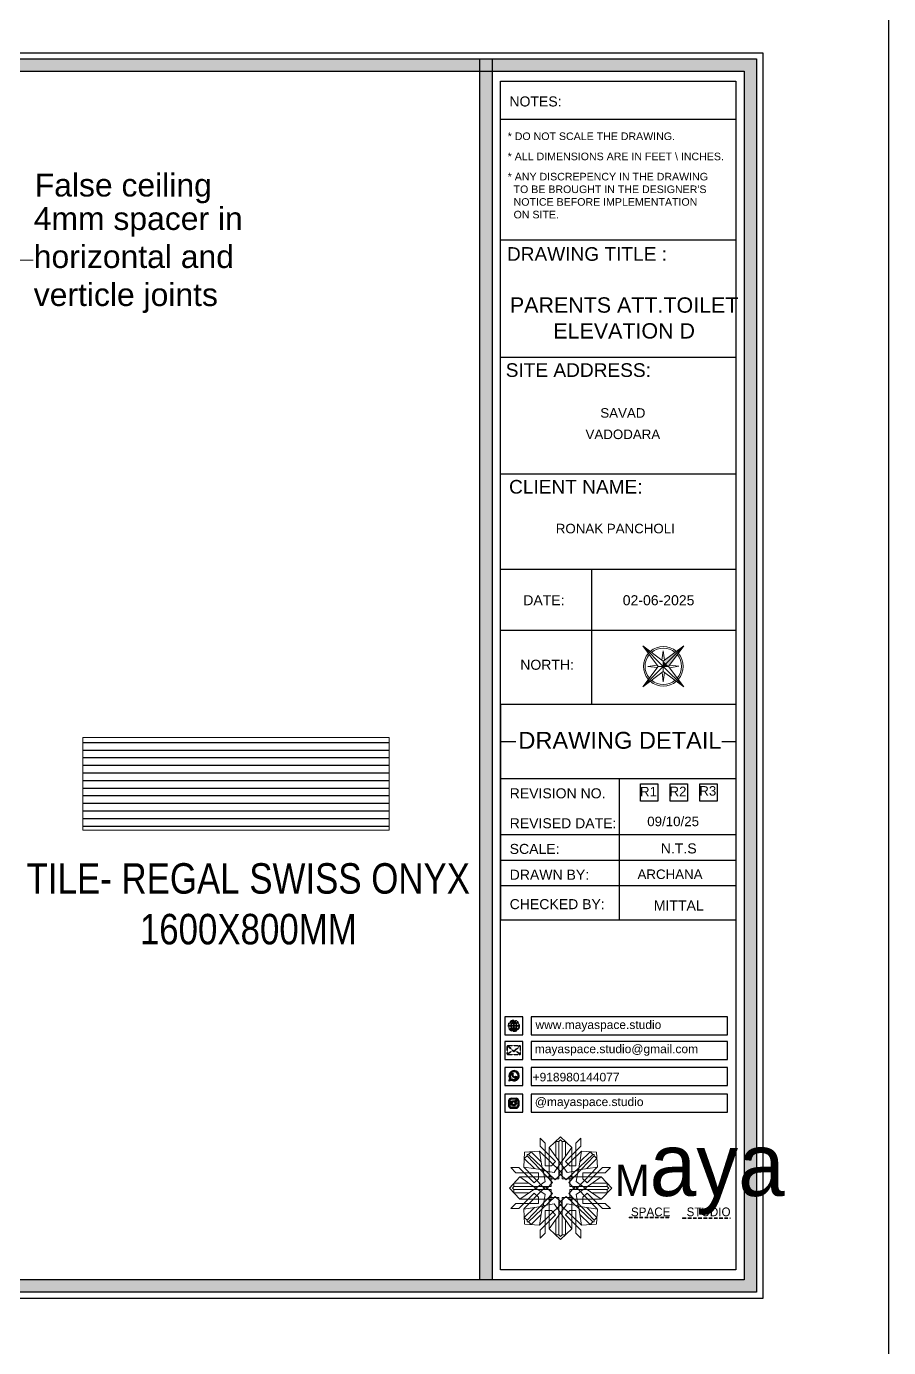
# Model space of a CAD drawing. Header units: millimetres. Extents: x 56222 to 3066687, y -650199 to -121287.
# Drawn here: x 156663.8 to 156777.2, y -179836.5 to -179662.8 of the extents above; entities that cross this region are included whole.
import ezdxf
from ezdxf.enums import TextEntityAlignment as Align

# ---------------------------------------------------------------- set-up
doc = ezdxf.new("R2010")
doc.units = ezdxf.units.MM
doc.header["$MEASUREMENT"] = 0
doc.linetypes.add('DASHED2', pattern=[0.375, 0.25, -0.125])
doc.linetypes.add('DASHEDX2', pattern=[1.5, 1, -0.5])
for name, color, linetype, lineweight in [('Dimension', 10, 'DASHEDX2', 20), ('FIRST FLOOR ( TEXT )', 7, 'Continuous', 9), ('GROUND FLOOR', 7, 'Continuous', 9), ('LABALLING', 1, 'Continuous', 25), ('NAME PLATE', 7, 'Continuous', 25), ('title block', 7, 'Continuous', 9), ('wall', 7, 'Continuous', 30), ('XX~SLAB ( BEAM )~ ( DIM )', 7, 'Continuous', 9)]:
    doc.layers.add(name, color=color, linetype=linetype, lineweight=lineweight)
doc.styles.add('Aerial', font='arial.ttf')
doc.styles.add('Arial', font='arial.ttf')
doc.styles.add('KATHA', font='swissc.ttf')
doc.styles.get("Standard").update_dxf_attribs({"font": 'arial.ttf', "height": 6})
doc.dimstyles.new('NEW ', dxfattribs={"dimtxt": 3, "dimasz": 2, "dimexe": 1, "dimexo": 1, "dimgap": 0.089996, "dimtad": 0, "dimtoh": 1, "dimzin": 3, "dimdsep": 46, "dimlunit": 4, "dimtxsty": 'Aerial', "dimblk": 'OBLIQUE', "dimcen": 0.089996, "dimdle": 1, "dimclrd": 252, "dimclre": 252, "dimclrt": 7, "dimadec": 0, "dimazin": 1, "dimtfac": 1, "dimtdec": 0, "dimtofl": 0, "dimtmove": 1, "dimatfit": 3, "dimldrblk": 'OBLIQUE', "dimfxl": 1, "dimtolj": 1, "dimtzin": 0, "dimlwd": 5, "dimlwe": 5, "dimarcsym": 0})

# ---------------------------------------------------------------- blocks, each defined once
blk = doc.blocks.new('FSFSF')
at = {"color": 42, "lineweight": 5, "true_color": 0xe0ac11}
for p, q in [((28603.86, 139.69), (28608.58, 144.08)), ((28613.31, 139.69), (28608.58, 144.08)), ((28600.03, 143.51), (28600.03, 140.16)), ((28602.15, 141.41), (28600.03, 143.51)), ((28606.47, 133.76), (28600.03, 140.16)), ((28602.15, 141.41), (28602.15, 131.95)), ((28603.86, 126.58), (28603.86, 139.69)), ((28603.86, 139.69), (28608.58, 133.02)), ((28607.9, 142.22), (28606.58, 142.22)), ((28606.58, 142.22), (28606.58, 135.84)), ((28607.9, 142.22), (28608.58, 142.85)), ((28607.9, 142.22), (28607.9, 126.58)), ((28609.27, 142.22), (28608.59, 142.85)), ((28613.31, 139.69), (28608.59, 133.02)), ((28609.27, 142.22), (28609.27, 126.58)), ((28609.27, 142.22), (28610.59, 142.22)), ((28610.59, 142.22), (28610.59, 135.84)), ((28610.7, 133.76), (28617.14, 140.16)), ((28613.31, 126.58), (28613.31, 139.69)), ((28615.02, 141.41), (28617.14, 143.51)), ((28615.02, 141.41), (28615.02, 131.95)), ((28617.14, 143.51), (28617.14, 140.16)), ((28593.19, 131.45), (28593.54, 137.71)), ((28593.39, 135), (28594.56, 136.12)), ((28593.39, 135), (28597.6, 130.78)), ((28599.8, 138.06), (28593.54, 137.71)), ((28595.12, 136.69), (28594.53, 136.69)), ((28594.56, 136.12), (28594.56, 136.71)), ((28605.17, 124.98), (28594.56, 136.12)), ((28596.24, 137.86), (28595.12, 136.69)), ((28606.27, 126.08), (28595.12, 136.69)), ((28596.24, 137.86), (28600.47, 133.65)), ((28601.03, 130), (28599.8, 138.06)), ((28599.8, 138.05), (28608.58, 129.56)), ((28606.47, 133.76), (28604.75, 131.95)), ((28605.86, 129.18), (28608.58, 133.02)), ((28617.37, 138.05), (28608.59, 129.56)), ((28611.31, 129.18), (28608.59, 133.02)), ((28610.7, 133.76), (28612.42, 131.95)), ((28610.9, 126.08), (28622.05, 136.69)), ((28612.02, 124.98), (28622.62, 136.12)), ((28616.14, 130), (28617.37, 138.06)), ((28620.93, 137.86), (28616.7, 133.65)), ((28617.37, 138.06), (28623.63, 137.71)), ((28623.8, 135), (28619.59, 130.78)), ((28620.93, 137.86), (28622.05, 136.69)), ((28622.05, 136.69), (28622.64, 136.69)), ((28622.62, 136.12), (28622.62, 136.71)), ((28623.8, 135), (28622.62, 136.12)), ((28624, 131.45), (28623.65, 137.71)), ((28591.56, 127.39), (28587.17, 122.66)), ((28587.73, 131.22), (28591.08, 131.22)), ((28589.84, 129.1), (28587.73, 131.22)), ((28589.84, 129.1), (28599.29, 129.1)), ((28597.49, 124.78), (28591.08, 131.22)), ((28604.66, 127.39), (28591.56, 127.39)), ((28591.56, 127.39), (28598.23, 122.67)), ((28593.19, 131.45), (28601.69, 122.67)), ((28601.25, 130.22), (28593.19, 131.45)), ((28599.29, 126.5), (28599.29, 129.1)), ((28605.86, 129.18), (28601.03, 130)), ((28602.07, 125.39), (28601.25, 130.22)), ((28604.75, 131.95), (28602.15, 131.95)), ((28603.68, 126.54), (28603.68, 127.39)), ((28604.71, 127.57), (28603.86, 127.57)), ((28604.66, 123.35), (28604.66, 127.39)), ((28604.7, 126.58), (28604.71, 127.57)), ((28606.27, 126.08), (28608.58, 128.27)), ((28607.9, 128.92), (28608.58, 129.56)), ((28607.9, 128.92), (28608.58, 128.27)), ((28609.27, 128.92), (28608.59, 129.56)), ((28609.27, 128.92), (28608.59, 128.27)), ((28610.9, 126.08), (28608.59, 128.27)), ((28611.31, 129.18), (28616.14, 130)), ((28612.42, 131.95), (28615.02, 131.95)), ((28612.46, 126.58), (28612.46, 127.57)), ((28612.46, 127.57), (28613.31, 127.57)), ((28612.52, 123.35), (28612.52, 127.39)), ((28612.52, 127.39), (28625.63, 127.39)), ((28613.51, 126.54), (28613.51, 127.39)), ((28615.12, 125.39), (28615.94, 130.22)), ((28623.99, 131.45), (28615.5, 122.67)), ((28615.94, 130.22), (28624, 131.45)), ((28627.34, 129.1), (28617.89, 129.1)), ((28617.89, 126.5), (28617.89, 129.1)), ((28625.63, 127.39), (28618.96, 122.67)), ((28619.7, 124.78), (28626.1, 131.22)), ((28625.63, 127.39), (28630.02, 122.66)), ((28629.45, 131.22), (28626.1, 131.22)), ((28627.34, 129.1), (28629.45, 131.22)), ((28591.56, 117.94), (28587.17, 122.66)), ((28589.03, 123.35), (28588.4, 122.67)), ((28589.03, 121.98), (28588.4, 122.65)), ((28589.03, 123.35), (28589.03, 124.67)), ((28589.03, 124.67), (28595.4, 124.67)), ((28589.03, 123.35), (28604.66, 123.35)), ((28589.03, 121.98), (28604.66, 121.98)), ((28589.03, 121.98), (28589.03, 120.66)), ((28591.56, 117.94), (28598.23, 122.65)), ((28593.19, 113.88), (28601.69, 122.65)), ((28597.49, 124.78), (28599.29, 126.5)), ((28602.07, 125.39), (28598.23, 122.67)), ((28602.07, 119.94), (28598.23, 122.65)), ((28602.33, 123.35), (28601.69, 122.67)), ((28602.33, 121.98), (28601.69, 122.65)), ((28602.33, 123.35), (28602.97, 122.67)), ((28602.33, 121.98), (28602.97, 122.65)), ((28605.17, 124.98), (28602.97, 122.67)), ((28605.17, 120.35), (28602.97, 122.65)), ((28604.66, 126.54), (28603.68, 126.54)), ((28607.9, 126.58), (28603.86, 126.58)), ((28604.66, 121.98), (28604.66, 117.94)), ((28609.27, 126.58), (28613.31, 126.58)), ((28612.02, 124.98), (28614.21, 122.67)), ((28612.02, 120.35), (28614.21, 122.65)), ((28612.52, 126.54), (28613.51, 126.54)), ((28628.16, 123.35), (28612.52, 123.35)), ((28612.52, 121.98), (28612.52, 117.94)), ((28628.16, 121.98), (28612.52, 121.98)), ((28614.85, 123.35), (28614.21, 122.67)), ((28614.85, 121.98), (28614.21, 122.65)), ((28614.85, 123.35), (28615.5, 122.67)), ((28614.85, 121.98), (28615.5, 122.65)), ((28615.12, 125.39), (28618.96, 122.67)), ((28615.12, 119.94), (28618.96, 122.65)), ((28623.99, 113.88), (28615.5, 122.65)), ((28619.7, 124.78), (28617.89, 126.5)), ((28625.63, 117.94), (28618.96, 122.65)), ((28628.16, 124.67), (28621.78, 124.67)), ((28625.63, 117.94), (28630.02, 122.66)), ((28628.16, 123.35), (28628.16, 124.67)), ((28628.16, 123.35), (28628.78, 122.67)), ((28628.16, 121.98), (28628.78, 122.65)), ((28628.16, 121.98), (28628.16, 120.66)), ((28589.03, 120.66), (28595.4, 120.66)), ((28597.49, 120.54), (28591.08, 114.11)), ((28604.66, 117.94), (28591.56, 117.94)), ((28605.17, 120.35), (28594.56, 109.2)), ((28606.27, 119.15), (28595.12, 108.54)), ((28597.49, 120.54), (28599.29, 118.83)), ((28599.29, 118.83), (28599.29, 116.23)), ((28602.07, 119.94), (28601.25, 115.1)), ((28604.66, 118.78), (28603.68, 118.78)), ((28603.68, 118.78), (28603.68, 117.94)), ((28607.9, 118.65), (28603.86, 118.65)), ((28603.86, 118.65), (28603.86, 105.54)), ((28604.71, 117.66), (28603.86, 117.66)), ((28604.7, 118.65), (28604.71, 117.66)), ((28606.27, 119.15), (28608.58, 116.96)), ((28607.9, 103.01), (28607.9, 118.65)), ((28607.9, 116.31), (28608.58, 116.96)), ((28607.9, 116.31), (28608.58, 115.67)), ((28610.9, 119.15), (28608.59, 116.96)), ((28609.27, 116.31), (28608.59, 116.96)), ((28609.27, 116.31), (28608.59, 115.67)), ((28609.27, 118.65), (28613.31, 118.65)), ((28609.27, 103.01), (28609.27, 118.65)), ((28610.9, 119.15), (28622.05, 108.54)), ((28612.02, 120.35), (28622.62, 109.2)), ((28612.46, 118.65), (28612.46, 117.66)), ((28612.46, 117.66), (28613.31, 117.66)), ((28612.52, 118.78), (28613.51, 118.78)), ((28612.52, 117.94), (28625.63, 117.94)), ((28613.31, 118.65), (28613.31, 105.54)), ((28613.51, 118.78), (28613.51, 117.94)), ((28615.12, 119.94), (28615.94, 115.1)), ((28619.7, 120.54), (28617.89, 118.83)), ((28617.89, 118.83), (28617.89, 116.23)), ((28619.7, 120.54), (28626.1, 114.11)), ((28628.16, 120.66), (28621.78, 120.66)), ((28589.84, 116.23), (28587.73, 114.11)), ((28587.73, 114.11), (28591.08, 114.11)), ((28589.84, 116.23), (28599.29, 116.23)), ((28601.25, 115.1), (28593.19, 113.87)), ((28593.19, 113.87), (28593.54, 107.62)), ((28593.39, 110.32), (28597.6, 114.55)), ((28596.24, 107.37), (28600.47, 111.58)), ((28599.8, 107.17), (28608.58, 115.67)), ((28601.03, 115.23), (28599.8, 107.17)), ((28606.47, 111.47), (28600.03, 105.07)), ((28605.86, 116.05), (28601.03, 115.23)), ((28602.15, 103.82), (28602.15, 113.27)), ((28604.75, 113.27), (28602.15, 113.27)), ((28603.86, 105.54), (28608.58, 112.21)), ((28606.47, 111.47), (28604.75, 113.27)), ((28605.86, 116.05), (28608.58, 112.21)), ((28611.31, 116.05), (28608.59, 112.21)), ((28617.37, 107.17), (28608.59, 115.67)), ((28613.31, 105.54), (28608.59, 112.21)), ((28610.7, 111.47), (28612.42, 113.27)), ((28610.7, 111.47), (28617.14, 105.07)), ((28611.31, 116.05), (28616.14, 115.23)), ((28612.42, 113.27), (28615.02, 113.27)), ((28615.02, 103.82), (28615.02, 113.27)), ((28615.94, 115.1), (28624, 113.87)), ((28616.14, 115.23), (28617.37, 107.17)), ((28620.93, 107.37), (28616.7, 111.58)), ((28627.34, 116.23), (28617.89, 116.23)), ((28623.8, 110.32), (28619.59, 114.55)), ((28624, 113.87), (28623.65, 107.62)), ((28629.45, 114.11), (28626.1, 114.11)), ((28627.34, 116.23), (28629.45, 114.11)), ((28593.39, 110.32), (28594.56, 109.2)), ((28599.8, 107.17), (28593.54, 107.52)), ((28595.12, 108.54), (28594.53, 108.54)), ((28594.56, 109.2), (28594.56, 108.61)), ((28596.24, 107.37), (28595.12, 108.54)), ((28603.86, 105.54), (28608.58, 101.15)), ((28606.58, 103.01), (28606.58, 109.38)), ((28613.31, 105.54), (28608.58, 101.15)), ((28610.59, 103.01), (28610.59, 109.38)), ((28617.37, 107.17), (28623.63, 107.52)), ((28620.93, 107.37), (28622.05, 108.54)), ((28622.05, 108.54), (28622.64, 108.54)), ((28623.8, 110.32), (28622.62, 109.2)), ((28622.62, 109.2), (28622.62, 108.61)), ((28600.03, 101.71), (28600.03, 105.07)), ((28602.15, 103.82), (28600.03, 101.71)), ((28607.9, 103.01), (28606.58, 103.01)), ((28607.9, 103.01), (28608.58, 102.38)), ((28609.27, 103.01), (28608.59, 102.38)), ((28609.27, 103.01), (28610.59, 103.01)), ((28615.02, 103.82), (28617.14, 101.71)), ((28617.14, 101.71), (28617.14, 105.07))]:
    blk.add_line(p, q, dxfattribs=at)
blk = doc.blocks.new('hgwg')
at = {"layer": 'Dimension', "true_color": 0xd39e00}
h = blk.add_hatch(color=42, dxfattribs=at)
h.dxf.hatch_style = 1
h.paths.add_polyline_path([(27505.71, 45.05), (27494.27, 45.05), (27494.27, 44.9), (27505.71, 44.9)])
h = blk.add_hatch(color=42, dxfattribs=at)
h.dxf.hatch_style = 1
h.paths.add_polyline_path([(27523.3, 44.9), (27509.68, 44.9), (27509.68, 44.75), (27523.3, 44.75)])
at = {"layer": 'Dimension', "color": 42, "true_color": 0xd39e00}
for p, q in [((27494.27, 45.05), (27505.71, 45.05)), ((27494.27, 44.9), (27494.27, 45.05)), ((27494.27, 44.9), (27505.71, 44.9)), ((27505.71, 45.05), (27505.71, 44.9)), ((27509.68, 44.9), (27523.3, 44.9)), ((27509.68, 44.9), (27509.68, 44.75)), ((27509.68, 44.75), (27523.3, 44.75)), ((27523.3, 44.75), (27523.3, 44.9))]:
    blk.add_line(p, q, dxfattribs=at)
at = {"layer": 'Dimension', "color": 42, "true_color": 0xd39e00, "attachment_point": 1}
for s, width, insert, char_height in [('{\\fCinzel|b0|i0|c0|p2;\\H1.5x;M\\fAmsterdam One|b0|i0|c0|p2;\\H2x;aya}', 85.3277, (27490.17, 69.17), 6), ('{\\fCinzel|b0|i0|c0|p2;SPACE     STUDIO}', 66.129, (27494.83, 47.86), 2.5)]:
    blk.add_mtext_dynamic_manual_height_columns(s, width=width, gutter_width=30, heights=[0], dxfattribs=dict(at, insert=insert, char_height=char_height))
blk = doc.blocks.new('QEGW4TG')
at = {"layer": 'Dimension', "true_color": 0x000000}
h = blk.add_hatch(color=18, dxfattribs=at)
h.dxf.hatch_style = 1
h.paths.add_polyline_path([(2.69, 1.93, 0.170513), (2.95, 1.97, 0.190337), (3.11, 2.18, 0.316231), (3.07, 2.28), (2.79, 2.37, 0.273721), (2.69, 2.34, 0.040749), (2.63, 2.27, -0.441282), (2.53, 2.25, -0.11828), (2.06, 2.64, -0.441282), (2.07, 2.74, 0.040749), (2.13, 2.81, 0.290083), (2.14, 2.92), (2.01, 3.18, 0.316231), (1.91, 3.2, 0.190337), (1.73, 3, 0.170513), (1.72, 2.74, 0.252784)], flags=0)
h.paths.add_polyline_path([(1.19, 1.98), (1.03, 1.3, 0.550912), (1.11, 1.23), (1.75, 1.39, 6.344125)])
h.paths.add_polyline_path([(1.81, 1.7), (1.4, 1.6), (1.5, 2.03, -9.071339)], flags=16)
h.paths.add_polyline_path([(3.11, 2.16, -0.17811), (2.95, 1.97, -0.170513), (2.69, 1.93, -0.252784), (1.72, 2.74, -0.170513), (1.73, 3, -0.17811), (1.89, 3.19, -0.370089), (2.01, 3.18), (2.14, 2.92, -0.307185), (2.13, 2.8, -0.041087), (2.06, 2.73, 0.321676), (2.05, 2.65, 0.126524), (2.55, 2.24, 0.312216), (2.62, 2.26, -0.041087), (2.68, 2.34, -0.290673), (2.79, 2.37), (3.07, 2.28, -0.370089)], flags=0)
h = blk.add_hatch(color=18, dxfattribs=at)
h.dxf.hatch_style = 1
h.paths.add_polyline_path([(2.79, 2.37, 0.273721), (2.69, 2.34, 0.040749), (2.63, 2.27, -0.441282), (2.53, 2.25, -0.11828), (2.06, 2.64, -0.441282), (2.07, 2.74, 0.040749), (2.13, 2.81, 0.290083), (2.14, 2.92), (2.01, 3.18, 0.316231), (1.91, 3.2, 0.190337), (1.73, 3, 0.170513), (1.72, 2.74, 0.252784), (2.69, 1.93, 0.170513), (2.95, 1.97, 0.190337), (3.11, 2.18, 0.316231), (3.07, 2.28)])
for p, q in [((1.19, 1.98), (1.03, 1.3)), ((1.1, 1.23), (1.75, 1.39)), ((1.5, 2.03), (1.4, 1.6)), ((1.4, 1.6), (1.81, 1.7)), ((2.01, 3.18), (2.14, 2.92)), ((3.07, 2.28), (2.8, 2.36))]:
    blk.add_line(p, q)
blk.add_lwpolyline([(0, 0), (4.68, 0), (4.68, 4.68), (0, 4.68)], close=True)
for centre, radius, start, end in [((2.39, 2.56), 1.34, 241.4727, 205.6422), ((2.39, 2.56), 1.04, 235.9962, 210.8333), ((1.09, 1.29), 0.0598, 164.8483, 282.1458), ((2.09, 2.87), 0.39, 159.7007, 198.4072), ((2.96, 3.23), 1.33, 201.4218, 258.1669), ((2.07, 2.87), 0.364, 118.9685, 159.3648), ((1.94, 3.12), 0.0896, 41.8985, 123.1344), ((2.11, 2.68), 0.066, 135.9932, 224.8892), ((1.67, 3.16), 0.586, 312.4617, 321.8728), ((3.12, 3.42), 1.31, 216.5455, 243.5279), ((2.05, 2.87), 0.104, 320.3924, 28.6971), ((2.57, 2.3), 0.066, 234.2482, 323.1441), ((3.11, 1.94), 0.586, 137.2645, 146.6756), ((2.76, 2.27), 0.104, 70.4402, 138.745), ((2.75, 2.31), 0.39, 260.7301, 299.4366), ((2.76, 2.29), 0.364, 299.7725, 340.1688), ((3.03, 2.2), 0.0896, 336.0029, 57.2388)]:
    blk.add_arc(centre, radius, start, end)
blk = doc.blocks.new('ASGERG')
at = {"layer": 'Dimension', "true_color": 0x000000}
h = blk.add_hatch(color=18, dxfattribs=at)
h.dxf.hatch_style = 1
h.paths.add_polyline_path([(0.99, 1.7, 0.353872), (1.69, 1.03), (2.96, 1.03, 0.353872), (3.66, 1.7), (3.66, 2.99, 0.353872), (2.96, 3.67), (1.69, 3.67, 0.353872), (0.99, 2.99)])
h.paths.add_polyline_path([(1.27, 2.97, -0.353872), (1.72, 3.4), (2.94, 3.4, -0.353872), (3.38, 2.97), (3.38, 1.72, -0.353872), (2.94, 1.3), (1.72, 1.3, -0.353872), (1.27, 1.72)], flags=16)
h.paths.add_polyline_path([(3.02, 2.35, -1), (1.64, 2.35, -1)], flags=0)
h.paths.add_polyline_path([(2.74, 2.35, -1), (1.92, 2.35, -1)], flags=0)
h.paths.add_polyline_path([(2.86, 3.02, -1), (3.19, 3.02, -1)], flags=0)
h.paths.add_polyline_path([(1.64, 2.35, 1), (3.02, 2.35, 1)], flags=0)
h = blk.add_hatch(color=18, dxfattribs=at)
h.dxf.hatch_style = 1
h.paths.add_polyline_path([(1.64, 2.35, 1), (3.02, 2.35, 1)])
h.paths.add_polyline_path([(2.74, 2.35, -1), (1.92, 2.35, -1)], flags=16)
h = blk.add_hatch(color=18, dxfattribs=at)
h.dxf.hatch_style = 1
h.paths.add_polyline_path([(3.19, 3.02, 1), (2.86, 3.02, 1)])
for p, q in [((1.69, 3.67), (2.96, 3.67)), ((0.99, 2.99), (0.99, 1.7)), ((1.27, 2.97), (1.27, 1.72)), ((1.69, 1.03), (2.96, 1.03)), ((2.94, 3.4), (1.72, 3.4)), ((2.94, 1.3), (1.72, 1.3)), ((3.38, 2.97), (3.38, 1.72)), ((3.66, 2.99), (3.66, 1.7))]:
    blk.add_line(p, q)
blk.add_lwpolyline([(0, 0), (4.68, 0), (4.68, 4.68), (0, 4.68)], close=True)
for centre, radius in [((2.33, 2.35), 0.694), ((2.33, 2.35), 0.414), ((3.02, 3.02), 0.168)]:
    blk.add_circle(centre, radius)
for centre, radius, start, end in [((1.76, 2.89), 0.778, 94.8631, 172.8127), ((2.89, 2.89), 0.778, 7.1873, 85.1369), ((1.76, 1.8), 0.778, 187.1873, 265.1369), ((1.76, 2.91), 0.491, 94.8631, 172.8127), ((1.76, 1.78), 0.491, 187.1873, 265.1369), ((2.9, 2.91), 0.491, 7.1873, 85.1369), ((2.9, 1.78), 0.491, 274.8631, 352.8127), ((2.89, 1.8), 0.778, 274.8631, 352.8127)]:
    blk.add_arc(centre, radius, start, end)
blk = doc.blocks.new('ETYETE')
at = {"layer": 'Dimension', "true_color": 0x000000}
h = blk.add_hatch(color=18, dxfattribs=at)
h.dxf.hatch_style = 1
h.paths.add_polyline_path([(3.76, 1.14, 0.414214), (4.12, 1.5), (4.12, 3.29, 0.414214), (3.76, 3.65), (0.92, 3.65, 0.414214), (0.56, 3.29), (0.56, 1.5, 0.414214), (0.92, 1.14)])
h.paths.add_polyline_path([(2.61, 2.22), (3.92, 1.34, -0.198912), (3.76, 1.28), (0.92, 1.28, -0.198912), (0.76, 1.34), (2.08, 2.22), (2.34, 1.98)], flags=16)
h.paths.add_polyline_path([(2.34, 2.16), (0.89, 3.51, -0.028783), (0.92, 3.52), (3.76, 3.52, -0.028783), (3.79, 3.51)], flags=16)
h.paths.add_polyline_path([(2.71, 2.32), (3.92, 3.45, -0.202482), (3.99, 3.29), (3.99, 1.5, -0.043076), (3.98, 1.46)], flags=16)
h.paths.add_polyline_path([(1.98, 2.32), (0.7, 1.46, -0.043076), (0.7, 1.5), (0.7, 3.29, -0.202482), (0.76, 3.45)], flags=16)
blk.add_lwpolyline([(0, 0), (4.68, 0), (4.68, 4.68), (0, 4.68)], close=True)
at = {"layer": 'Dimension', "color": 18, "true_color": 0x000000}
for p, q in [((0.76, 3.45), (1.98, 2.32)), ((0.89, 3.51), (2.34, 2.16)), ((0.92, 3.65), (3.76, 3.65)), ((0.92, 3.52), (3.76, 3.52)), ((2.34, 2.16), (3.79, 3.51)), ((2.71, 2.32), (3.92, 3.45)), ((0.56, 3.29), (0.56, 1.5)), ((0.7, 3.29), (0.7, 1.5)), ((0.7, 1.46), (1.98, 2.32)), ((0.76, 1.34), (2.08, 2.22)), ((0.92, 1.28), (3.76, 1.28)), ((0.92, 1.14), (3.76, 1.14)), ((2.08, 2.22), (2.34, 1.98)), ((2.34, 1.98), (2.61, 2.22)), ((3.92, 1.34), (2.61, 2.22)), ((3.98, 1.46), (2.71, 2.32)), ((3.99, 3.29), (3.99, 1.5)), ((4.12, 3.29), (4.12, 1.5))]:
    blk.add_line(p, q, dxfattribs=at)
for centre, radius, start, end in [((0.92, 3.29), 0.358, 90, 180), ((0.92, 3.29), 0.224, 134.2136, 180), ((0.92, 3.29), 0.224, 90, 96.5948), ((3.76, 3.29), 0.358, 0, 90), ((3.76, 3.29), 0.224, 83.4052, 90), ((3.76, 3.29), 0.224, 0, 45.7864), ((0.92, 1.5), 0.358, 180, 270), ((0.92, 1.5), 0.224, 180, 189.8662), ((0.92, 1.5), 0.224, 225, 270), ((3.76, 1.5), 0.358, 270, 0), ((3.76, 1.5), 0.224, 270, 315), ((3.76, 1.5), 0.224, 350.1338, 0)]:
    blk.add_arc(centre, radius, start, end, dxfattribs=at)
blk = doc.blocks.new('DTGWEGEARG')
at = {"layer": 'Dimension', "true_color": 0x000000}
h = blk.add_hatch(color=18, dxfattribs=at)
h.dxf.hatch_style = 1
h.paths.add_polyline_path([(3.83, 2.34, 1), (0.85, 2.34, 1)])
h.paths.add_polyline_path([(2.51, 1.01, 0.105795), (2.96, 1.58, -0.055205), (3.3, 1.41, -0.169822)], flags=16)
h.paths.add_polyline_path([(2.41, 1.12), (2.41, 1.69, -0.058279), (2.81, 1.63, -0.103353)], flags=16)
h.paths.add_polyline_path([(2.26, 1.13, -0.101741), (1.87, 1.63, -0.057171), (2.26, 1.69)], flags=16)
h.paths.add_polyline_path([(2.17, 1.01, -0.169822), (1.38, 1.41, -0.055205), (1.72, 1.58, 0.105795)], flags=16)
h.paths.add_polyline_path([(3.02, 1.72, 0.081336), (3.13, 2.27), (3.68, 2.27, -0.152069), (3.4, 1.52, 0.05687)], flags=16)
h.paths.add_polyline_path([(2.87, 1.77, 0.061945), (2.41, 1.84), (2.41, 2.27), (2.98, 2.27, -0.081344)], flags=16)
h.paths.add_polyline_path([(2.26, 1.84, 0.060923), (1.8, 1.77, -0.081344), (1.7, 2.27), (2.26, 2.27)], flags=16)
h.paths.add_polyline_path([(1.66, 1.72, 0.05687), (1.28, 1.52, -0.152069), (1, 2.27), (1.55, 2.27, 0.081336)], flags=16)
h.paths.add_polyline_path([(2.41, 2.42), (2.41, 2.83, 0.061945), (2.87, 2.91, -0.080009), (2.98, 2.42)], flags=16)
h.paths.add_polyline_path([(3.13, 2.42, 0.080116), (3.02, 2.96, 0.05687), (3.4, 3.16, 0.028258), (3.3, 3.27, -0.055205), (2.96, 3.1, 0.105795), (2.51, 3.67, -0.36029), (3.68, 2.42)], flags=16)
h.paths.add_polyline_path([(2.26, 2.42), (1.7, 2.42, -0.080009), (1.8, 2.91, 0.060923), (2.26, 2.84)], flags=16)
h.paths.add_polyline_path([(1.55, 2.42), (1, 2.42, -0.150466), (1.28, 3.16, 0.05687), (1.66, 2.96, 0.080116)], flags=16)
h.paths.add_polyline_path([(2.41, 2.98), (2.41, 3.56, -0.103353), (2.81, 3.05, -0.058279)], flags=16)
h.paths.add_polyline_path([(2.26, 2.99, -0.057171), (1.87, 3.05, -0.101741), (2.26, 3.55)], flags=16)
h.paths.add_polyline_path([(1.72, 3.1, -0.055205), (1.38, 3.27, -0.169822), (2.17, 3.67, 0.105795)], flags=16)
blk.add_lwpolyline([(0, 0), (4.68, 0), (4.68, 4.68), (0, 4.68)], close=True)
at = {"layer": 'Dimension', "color": 18, "true_color": 0x000000}
for p, q in [((2.26, 3.55), (2.26, 2.99)), ((2.41, 3.56), (2.41, 2.98)), ((1, 2.42), (1.55, 2.42)), ((1, 2.27), (1.55, 2.27)), ((1.7, 2.42), (2.26, 2.42)), ((1.7, 2.27), (2.26, 2.27)), ((2.26, 2.84), (2.26, 2.42)), ((2.26, 2.27), (2.26, 1.84)), ((2.26, 1.69), (2.26, 1.13)), ((2.41, 2.83), (2.41, 2.42)), ((2.41, 2.42), (2.98, 2.42)), ((2.41, 2.27), (2.98, 2.27)), ((2.41, 2.27), (2.41, 1.84)), ((2.41, 1.69), (2.41, 1.12)), ((3.13, 2.42), (3.68, 2.42)), ((3.13, 2.27), (3.68, 2.27))]:
    blk.add_line(p, q, dxfattribs=at)
blk.add_circle((2.34, 2.34), 1.49, dxfattribs=at)
for centre, radius, start, end in [((2.34, 2.34), 1.34, 97.3549, 135.9073), ((3.28, 2.34), 1.73, 129.9301, 154.0867), ((3.28, 2.34), 1.58, 130.1073, 153.3446), ((1.4, 2.34), 1.58, 26.6554, 50.2584), ((2.34, 2.34), 1.34, 3.3907, 82.6451), ((1.4, 2.34), 1.73, 25.9133, 50.0699), ((2.34, 2.34), 1.34, 142.3819, 176.6093), ((2.34, 2.34), 1.34, 183.0315, 217.6181), ((2.34, 4.74), 1.9, 236.1399, 249.1595), ((2.34, -0.06), 1.9, 110.8405, 123.8601), ((2.34, 4.74), 1.75, 236.7417, 249.3811), ((2.34, -0.06), 1.75, 110.6189, 123.2583), ((2.34, 2.34), 1.34, 224.0927, 262.6451), ((3.28, 2.34), 1.73, 159.0567, 177.3789), ((3.28, 2.34), 1.73, 182.3435, 200.9433), ((3.28, 2.34), 1.58, 158.8325, 177.1302), ((3.28, 2.34), 1.58, 182.5658, 201.1675), ((3.28, 2.34), 1.73, 205.9133, 230.0699), ((2.34, 4.74), 1.9, 253.6799, 267.6253), ((2.34, -0.06), 1.9, 92.3747, 106.3201), ((2.34, 4.74), 1.75, 254.3336, 267.422), ((2.34, -0.06), 1.75, 92.578, 105.6664), ((3.28, 2.34), 1.58, 206.6554, 229.8927), ((2.34, 4.74), 1.75, 272.3248, 285.6664), ((2.34, 4.74), 1.9, 272.1415, 286.3201), ((2.34, -0.06), 1.9, 73.6799, 87.8585), ((2.34, -0.06), 1.75, 74.3336, 87.6752), ((1.4, 2.34), 1.58, 309.7416, 333.3446), ((1.4, 2.34), 1.73, 309.9301, 334.0867), ((2.34, 2.34), 1.34, 277.3549, 315.9073), ((1.4, 2.34), 1.58, 2.8698, 21.1675), ((1.4, 2.34), 1.58, 338.8325, 357.4342), ((2.34, 4.74), 1.75, 290.6189, 303.2583), ((2.34, -0.06), 1.75, 56.7417, 69.3811), ((2.34, 4.74), 1.9, 290.8405, 303.8601), ((1.4, 2.34), 1.73, 2.6211, 20.9433), ((1.4, 2.34), 1.73, 339.0567, 357.6565), ((2.34, -0.06), 1.9, 56.1399, 69.1595), ((2.34, 2.34), 1.34, 322.3819, 356.9685)]:
    blk.add_arc(centre, radius, start, end, dxfattribs=at)
blk = doc.blocks.new('4t')
at = {"transparency": 33554607}
h = blk.add_hatch(color=1, dxfattribs=at)
h.dxf.hatch_style = 1
h.paths.add_polyline_path([(45531.33, -35822.29), (45529.23, -35821.83), (45528.09, -35837.01)])
h = blk.add_hatch(color=1, dxfattribs=at)
h.dxf.hatch_style = 1
h.paths.add_polyline_path([(45533.44, -35822.75), (45531.33, -35822.29), (45528.09, -35837.01)])
h = blk.add_hatch(color=1, dxfattribs=at)
h.dxf.hatch_style = 1
h.paths.add_polyline_path([(45531.8, -35820.19), (45529.23, -35821.83), (45531.33, -35822.29)])
h = blk.add_hatch(color=1, dxfattribs=at)
h.dxf.hatch_style = 1
h.paths.add_polyline_path([(45531.8, -35820.19), (45531.33, -35822.29), (45533.44, -35822.75)])
at = {"layer": 'title block', "color": 7, "lineweight": 9}
for p, q in [((45535.51, -35803.37), (45530.16, -35817.62)), ((45535.51, -35803.37), (45531.8, -35820.19)), ((45534.36, -35818.55), (45535.51, -35803.37)), ((45530.5, -35816.7), (45526.88, -35812.49)), ((45526.88, -35812.49), (45529.18, -35817.55)), ((45530.16, -35817.62), (45514.98, -35816.48)), ((45514.98, -35816.48), (45529.23, -35821.83)), ((45514.98, -35816.48), (45531.8, -35820.19)), ((45528.31, -35821.48), (45524.1, -35825.11)), ((45531.8, -35820.19), (45528.09, -35837.01)), ((45529.23, -35821.83), (45528.09, -35837.01)), ((45531.8, -35820.19), (45529.23, -35821.83)), ((45531.8, -35820.19), (45530.16, -35817.62)), ((45534.36, -35818.55), (45531.8, -35820.19)), ((45533.44, -35822.75), (45531.8, -35820.19)), ((45531.8, -35820.19), (45548.62, -35823.9)), ((45548.62, -35823.9), (45534.36, -35818.55)), ((45539.5, -35815.27), (45534.44, -35817.57)), ((45535.28, -35818.89), (45539.5, -35815.27)), ((45524.1, -35825.11), (45529.16, -35822.81)), ((45528.09, -35837.01), (45533.44, -35822.75)), ((45533.09, -35823.67), (45536.71, -35827.89)), ((45533.44, -35822.75), (45548.62, -35823.9)), ((45536.71, -35827.89), (45534.42, -35822.83))]:
    blk.add_line(p, q, dxfattribs=at)
for radius, start, end in [(11.79, 81.35997, 163.76651), (10.83, 82.42855, 162.69793), (10.83, 352.42855, 72.69793), (11.79, 351.35997, 73.76651), (11.79, 171.35997, 253.76651), (10.83, 172.42855, 252.69793), (11.79, 261.35997, 343.76651), (10.83, 262.42855, 342.69793)]:
    blk.add_arc((45531.8, -35820.19), radius, start, end, dxfattribs=at)
blk = doc.blocks.new('_Oblique')
at = {"layer": 'wall', "color": 0, "lineweight": -2}
blk.add_line((-0.5, -0.5), (0.5, 0.5), dxfattribs=at)

msp = doc.modelspace()

# ---------------------------------------------------------------- hatches: boundary and pattern name
at = {"layer": 'NAME PLATE', "true_color": 0xd39e00}
h = msp.add_hatch(color=42, dxfattribs=at)
h.paths.add_polyline_path([(156529.459, -179829.263), (156759.858, -179829.263), (156759.858, -179667.091), (156529.459, -179667.091)])
h.paths.add_polyline_path([(156531.076, -179827.646), (156758.241, -179827.646), (156758.241, -179668.708), (156531.076, -179668.708)], flags=16)
msp.add_hatch(color=42, dxfattribs=at).paths.add_polyline_path([(156723.476, -179827.646), (156725.093, -179827.646), (156725.093, -179667.091), (156723.476, -179667.091)])
at = {"layer": 'XX~SLAB ( BEAM )~ ( DIM )', "linetype": 'DASHED2', "lineweight": 25, "true_color": 0xdeceba, "transparency": 33554493}
h = msp.add_hatch(dxfattribs=at)
h.set_pattern_fill('_USER', color=254, pattern_type=0)
h.set_pattern_definition([(0, (2216.5885, 2401.0291), (0, 1), [])])
h.paths.add_polyline_path([(156711.521, -179756.313), (156671.232, -179756.313), (156671.232, -179768.504), (156711.521, -179768.504)])

# ---------------------------------------------------------------- linework, layer by layer
at = {"layer": 'GROUND FLOOR'}
msp.add_lwpolyline([(156671.232, -179756.313), (156711.521, -179756.313), (156711.521, -179768.504), (156671.232, -179768.504)], close=True, dxfattribs=at)
at = {"layer": 'NAME PLATE', "color": 42, "true_color": 0xd39e00}
for p, q in [((156757.146, -179675.071), (156726.187, -179675.071)), ((156757.146, -179690.928), (156726.187, -179690.928)), ((156757.146, -179706.368), (156726.187, -179706.368)), ((156757.146, -179721.713), (156726.187, -179721.713)), ((156757.146, -179734.217), (156726.187, -179734.217)), ((156738.166, -179734.217), (156738.166, -179751.99)), ((156757.146, -179742.262), (156726.187, -179742.262)), ((156757.146, -179751.99), (156726.187, -179751.99)), ((156726.187, -179751.99), (156726.187, -179780.287)), ((156757.146, -179751.99), (156757.146, -179780.287)), ((156726.187, -179756.841), (156728.19, -179756.841)), ((156755.275, -179756.841), (156757.146, -179756.841)), ((156726.187, -179761.692), (156757.146, -179761.692)), ((156741.808, -179780.287), (156741.808, -179761.692)), ((156757.146, -179769.13), (156726.187, -179769.13)), ((156757.146, -179772.48), (156726.187, -179772.48)), ((156757.146, -179775.83), (156726.187, -179775.83)), ((156726.187, -179780.287), (156757.146, -179780.287))]:
    msp.add_line(p, q, dxfattribs=at)
for points in [[(156528.65, -179666.282), (156760.666, -179666.282), (156760.666, -179830.072), (156528.65, -179830.072)], [(156529.459, -179667.091), (156759.858, -179667.091), (156759.858, -179829.263), (156529.459, -179829.263)], [(156723.476, -179827.646), (156723.476, -179667.091), (156725.093, -179667.091), (156725.093, -179827.646)], [(156531.076, -179668.708), (156758.241, -179668.708), (156758.241, -179827.646), (156531.076, -179827.646)], [(156726.187, -179826.315), (156726.187, -179670.039), (156757.146, -179670.039), (156757.146, -179826.315)], [(156744.574, -179762.411), (156746.854, -179762.411), (156746.854, -179764.691), (156744.574, -179764.691)], [(156748.479, -179762.411), (156750.759, -179762.411), (156750.759, -179764.691), (156748.479, -179764.691)], [(156752.384, -179762.411), (156754.664, -179762.411), (156754.664, -179764.691), (156752.384, -179764.691)]]:
    msp.add_lwpolyline(points, close=True, dxfattribs=at)
at = {"layer": 'NAME PLATE', "color": 18, "true_color": 0x000000}
for points in [[(156730.196, -179795.419), (156756.012, -179795.419), (156756.012, -179793.06), (156730.196, -179793.06)], [(156730.196, -179798.64), (156756.012, -179798.64), (156756.012, -179796.28), (156730.196, -179796.28)], [(156730.208, -179802.075), (156756.012, -179802.075), (156756.012, -179799.715), (156730.208, -179799.715)], [(156730.196, -179805.592), (156756.012, -179805.592), (156756.012, -179803.233), (156730.196, -179803.233)]]:
    msp.add_lwpolyline(points, close=True, dxfattribs=at)
at = {"layer": 'XX~SLAB ( BEAM )~ ( DIM )', "color": 1, "lineweight": 30}
msp.add_lwpolyline([(155589.329, -179605.27), (156777.216, -179605.27), (156777.216, -180125.984), (155589.329, -180125.984)], close=True, dxfattribs=at)

# ---------------------------------------------------------------- block references
at = {"layer": 'NAME PLATE', "xscale": 0.2217514928890231, "yscale": 0.2217514928890231, "zscale": 0.2217514928890231, "rotation": 147.4367586490667}
msp.add_blockref('4t', (160981.846, -191875.834), dxfattribs=at)
at = {"layer": 'NAME PLATE', "color": 42, "true_color": 0xd39e00}
for name, p, xscale, yscale, zscale in [('DTGWEGEARG', (156726.746, -179795.419), 0.5043940765161232, 0.5043940765161232, 0.5043940765161232), ('ETYETE', (156726.746, -179798.64), 0.5043940765161232, 0.5043940765161232, 0.5043940765161232), ('QEGW4TG', (156726.758, -179802.075), 0.5043940765161232, 0.5043940765161232, 0.5043940765161232), ('ASGERG', (156726.746, -179805.592), 0.5043940765161232, 0.5043940765161232, 0.5043940765161232), ('FSFSF', (147756.75, -179854.051), 0.3137983108093703, 0.3137983108093703, 0.3137983108093703), ('hgwg', (144152.384, -179840.04), 0.457938817639153, 0.457938817639153, 0.457938817639153)]:
    msp.add_blockref(name, p, dxfattribs=dict(at, xscale=xscale, yscale=yscale, zscale=zscale))

# ---------------------------------------------------------------- texts
at = {"layer": 'FIRST FLOOR ( TEXT )', "color": 1, "insert": (156693.011, -179778.213), "char_height": 4, "attachment_point": 5, "style": 'KATHA'}
msp.add_mtext('TILE- REGAL SWISS ONYX\\P1600X800MM', dxfattribs=at)
at = {"layer": 'LABALLING', "lineweight": 5, "ltscale": 4, "insert": (156664.919, -179682.192), "char_height": 3, "attachment_point": 1}
msp.add_mtext('False ceiling', dxfattribs=at)
at = {"layer": 'LABALLING', "lineweight": 5, "ltscale": 4, "insert": (156664.794, -179686.588, 0.5), "char_height": 3, "width": 34.35798, "attachment_point": 1}
msp.add_mtext('4mm spacer in horizontal and verticle joints', dxfattribs=at)
at = {"layer": 'NAME PLATE', "style": 'Arial'}
for s, height, p in [('NOTES:', 1.3197, (156730.78, -179673.353)), ('DRAWING TITLE : ', 1.79605, (156737.896, -179693.647)), ('PARENTS ATT.TOILET ', 2.01675, (156742.834, -179700.467)), ('ELEVATION D', 2.01675, (156742.44, -179703.865)), ('SITE ADDRESS:', 1.79605, (156736.412, -179708.912)), (' SAVAD ', 1.2529, (156742.269, -179714.274)), ('VADODARA', 1.2529, (156742.269, -179717.087)), ('CLIENT NAME:', 1.79605, (156736.084, -179724.257)), ('RONAK PANCHOLI    ', 1.25294, (156742.251, -179729.476)), ('DATE:', 1.3197, (156731.887, -179738.935)), ('02-06-2025', 1.3197, (156746.968, -179738.935)), ('NORTH:', 1.3197, (156732.308, -179747.419)), ('DRAWING DETAIL', 2.22051, (156741.882, -179757.804)), ('REVISION NO.', 1.31966, (156733.686, -179764.322)), ('09/10/25', 1.2529, (156748.882, -179767.982)), ('REVISED DATE: ', 1.31966, (156734.66, -179768.257)), ('SCALE:', 1.3197, (156730.665, -179771.632)), ('DRAWN BY:', 1.3197, (156732.61, -179775.023)), ('ARCHANA', 1.2529, (156748.473, -179774.929)), ('CHECKED BY:', 1.31966, (156733.635, -179778.894)), ('MITTAL', 1.3197, (156749.619, -179779.07))]:
    msp.add_text(s, height=height, dxfattribs=at).set_placement(p, align=Align.CENTER)
for s, insert, char_height, width, attachment_point in [('* DO NOT SCALE THE DRAWING.', (156727.124, -179676.77, 0), 0.9981, 38.56173, 1), ('* ALL DIMENSIONS ARE IN FEET \\\\ INCHES.', (156727.124, -179679.424, 0), 0.9981, 38.56173, 1), ("* ANY DISCREPENCY IN THE DRAWING \\P  TO BE BROUGHT IN THE DESIGNER'S\\P  NOTICE BEFORE IMPLEMENTATION \\P  ON SITE.", (156727.124, -179682.078, 0), 0.9981, 38.56173, 1), ('R1', (156745.64, -179762.819, 0), 1.2529, 1.72391, 2), ('R2', (156749.52, -179762.792, 0), 1.2529, 1.72391, 2), ('R3', (156753.437, -179762.715, 0), 1.2529, 1.72391, 2), ('N.T.S', (156749.619, -179770.246, 0), 1.3197, 2.57562, 2)]:
    msp.add_mtext(s, dxfattribs=dict(at, insert=insert, char_height=char_height, width=width, attachment_point=attachment_point))
at = {"layer": 'NAME PLATE', "color": 18, "true_color": 0x000000, "char_height": 1.12781, "attachment_point": 1}
for s, width, gutter_width, insert in [('www.mayaspace.studio', 17.69919, 14.805, (156730.778, -179793.521, 0)), ('mayaspace.studio@gmail.com', 11.04198, 9.236, (156730.688, -179796.702, 0)), ('+918980144077', 43.05859, 9.236, (156730.396, -179800.412, 0)), ('@mayaspace.studio', 11.04198, 9.236, (156730.688, -179803.655, 0))]:
    msp.add_mtext_dynamic_manual_height_columns(s, width=width, gutter_width=gutter_width, heights=[0], dxfattribs=dict(at, insert=insert))

# ---------------------------------------------------------------- leaders
at = {"layer": 'LABALLING', "lineweight": 5, "ltscale": 2}
msp.add_leader([(156622.406, -179707.893), (156643.959, -179693.547), (156664.732, -179693.547)], dimstyle='NEW ', override={"dimexe": 7, "dimexo": 7, "dimclrd": 1, "dimfxl": 200, "dimfxlon": 1, "dimarcsym": 2}, dxfattribs=at)

doc.saveas('drawing.dxf')
